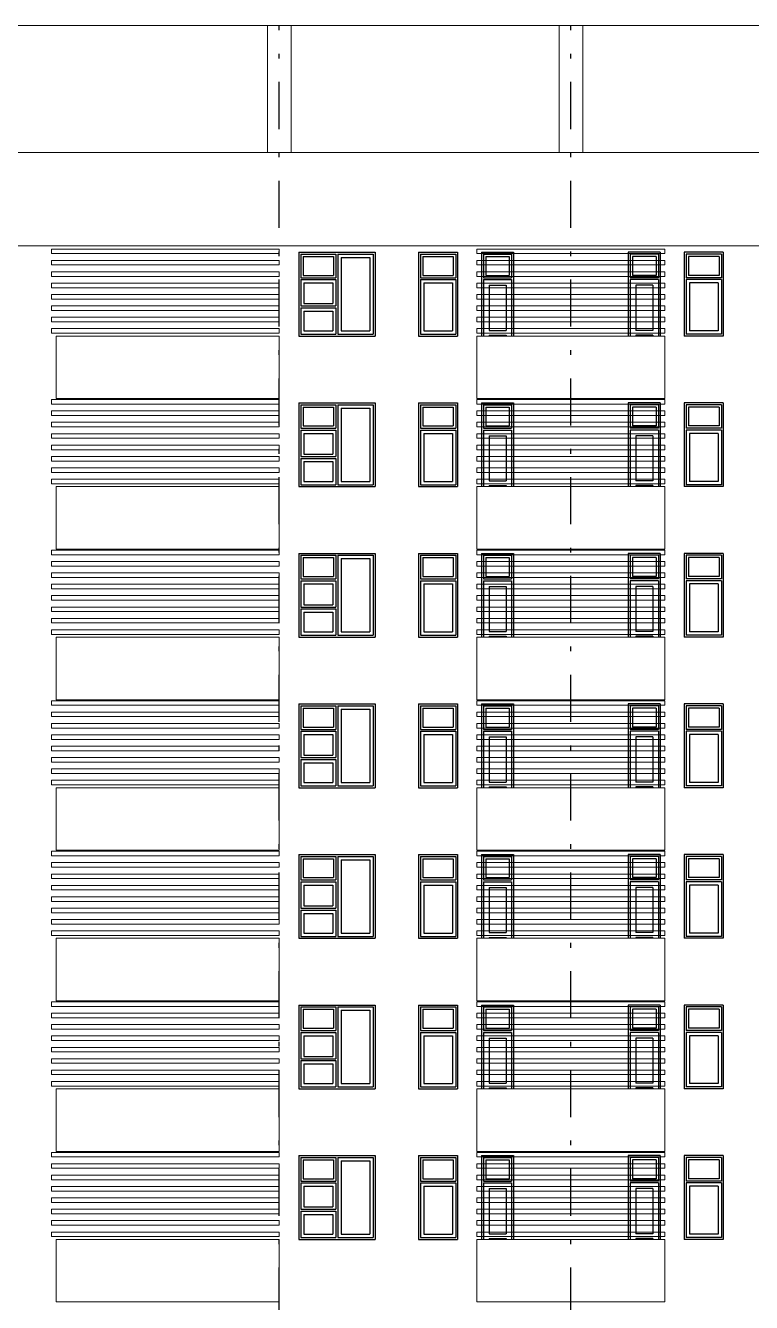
# Model space of a CAD drawing. Header units: millimetres. Extents: x 1676 to 1802, y 1105 to 1194.
# Drawn here: x 1706.24 to 1721.68, y 1149.89 to 1177.03 of the extents above; entities that cross this region are included whole.
import ezdxf

# ---------------------------------------------------------------- set-up
doc = ezdxf.new("R2010")
doc.units = ezdxf.units.MM
doc.linetypes.add('DASHDOT', pattern=[1, 0.5, -0.25, 0, -0.25])
for name, color, linetype, lineweight in [('ars', 11, 'Continuous', 0), ('lan', 7, 'Continuous', 15), ('tem', 5, 'Continuous', 20)]:
    doc.layers.add(name, color=color, linetype=linetype, lineweight=lineweight)
doc.layers.add('as', color=1, linetype='Continuous', plot=False)
doc.layers.add('Kusen', color=30, linetype='Continuous')

msp = doc.modelspace()

# ---------------------------------------------------------------- linework, layer by layer
at = {"layer": 'ars', "linetype": 'ByBlock'}
for points in [[(1711.638, 1172.18), (1706.798, 1172.18), (1706.798, 1172.277), (1711.638, 1172.277)], [(1719.838, 1172.18), (1715.838, 1172.18), (1715.838, 1172.277), (1719.838, 1172.277)], [(1711.638, 1171.938), (1706.798, 1171.938), (1706.798, 1172.035), (1711.638, 1172.035)], [(1719.838, 1171.938), (1715.838, 1171.938), (1715.838, 1172.035), (1719.838, 1172.035)], [(1711.638, 1171.696), (1706.798, 1171.696), (1706.798, 1171.793), (1711.638, 1171.793)], [(1719.838, 1171.696), (1715.838, 1171.696), (1715.838, 1171.793), (1719.838, 1171.793)], [(1711.638, 1171.454), (1706.798, 1171.454), (1706.798, 1171.551), (1711.638, 1171.551)], [(1719.838, 1171.454), (1715.838, 1171.454), (1715.838, 1171.551), (1719.838, 1171.551)], [(1711.638, 1171.212), (1706.798, 1171.212), (1706.798, 1171.309), (1711.638, 1171.309)], [(1719.838, 1171.212), (1715.838, 1171.212), (1715.838, 1171.309), (1719.838, 1171.309)], [(1711.638, 1170.971), (1706.798, 1170.971), (1706.798, 1171.067), (1711.638, 1171.067)], [(1711.638, 1170.729), (1706.798, 1170.729), (1706.798, 1170.826), (1711.638, 1170.826)], [(1719.838, 1170.971), (1715.838, 1170.971), (1715.838, 1171.067), (1719.838, 1171.067)], [(1719.838, 1170.729), (1715.838, 1170.729), (1715.838, 1170.826), (1719.838, 1170.826)], [(1711.638, 1170.487), (1706.798, 1170.487), (1706.798, 1170.584), (1711.638, 1170.584)], [(1719.838, 1170.487), (1715.838, 1170.487), (1715.838, 1170.584), (1719.838, 1170.584)], [(1711.638, 1168.98), (1706.798, 1168.98), (1706.798, 1169.077), (1711.638, 1169.077)], [(1719.838, 1168.98), (1715.838, 1168.98), (1715.838, 1169.077), (1719.838, 1169.077)], [(1711.638, 1168.738), (1706.798, 1168.738), (1706.798, 1168.835), (1711.638, 1168.835)], [(1719.838, 1168.738), (1715.838, 1168.738), (1715.838, 1168.835), (1719.838, 1168.835)], [(1711.638, 1168.496), (1706.798, 1168.496), (1706.798, 1168.593), (1711.638, 1168.593)], [(1719.838, 1168.496), (1715.838, 1168.496), (1715.838, 1168.593), (1719.838, 1168.593)], [(1711.638, 1168.254), (1706.798, 1168.254), (1706.798, 1168.351), (1711.638, 1168.351)], [(1711.638, 1168.012), (1706.798, 1168.012), (1706.798, 1168.109), (1711.638, 1168.109)], [(1719.838, 1168.254), (1715.838, 1168.254), (1715.838, 1168.351), (1719.838, 1168.351)], [(1719.838, 1168.012), (1715.838, 1168.012), (1715.838, 1168.109), (1719.838, 1168.109)], [(1711.638, 1167.771), (1706.798, 1167.771), (1706.798, 1167.867), (1711.638, 1167.867)], [(1719.838, 1167.771), (1715.838, 1167.771), (1715.838, 1167.867), (1719.838, 1167.867)], [(1711.638, 1167.529), (1706.798, 1167.529), (1706.798, 1167.626), (1711.638, 1167.626)], [(1719.838, 1167.529), (1715.838, 1167.529), (1715.838, 1167.626), (1719.838, 1167.626)], [(1711.638, 1167.287), (1706.798, 1167.287), (1706.798, 1167.384), (1711.638, 1167.384)], [(1719.838, 1167.287), (1715.838, 1167.287), (1715.838, 1167.384), (1719.838, 1167.384)], [(1711.638, 1165.78), (1706.798, 1165.78), (1706.798, 1165.877), (1711.638, 1165.877)], [(1719.838, 1165.78), (1715.838, 1165.78), (1715.838, 1165.877), (1719.838, 1165.877)], [(1711.638, 1165.538), (1706.798, 1165.538), (1706.798, 1165.635), (1711.638, 1165.635)], [(1711.638, 1165.296), (1706.798, 1165.296), (1706.798, 1165.393), (1711.638, 1165.393)], [(1719.838, 1165.538), (1715.838, 1165.538), (1715.838, 1165.635), (1719.838, 1165.635)], [(1719.838, 1165.296), (1715.838, 1165.296), (1715.838, 1165.393), (1719.838, 1165.393)], [(1711.638, 1165.054), (1706.798, 1165.054), (1706.798, 1165.151), (1711.638, 1165.151)], [(1719.838, 1165.054), (1715.838, 1165.054), (1715.838, 1165.151), (1719.838, 1165.151)], [(1711.638, 1164.812), (1706.798, 1164.812), (1706.798, 1164.909), (1711.638, 1164.909)], [(1719.838, 1164.812), (1715.838, 1164.812), (1715.838, 1164.909), (1719.838, 1164.909)], [(1711.638, 1164.571), (1706.798, 1164.571), (1706.798, 1164.667), (1711.638, 1164.667)], [(1719.838, 1164.571), (1715.838, 1164.571), (1715.838, 1164.667), (1719.838, 1164.667)], [(1711.638, 1164.329), (1706.798, 1164.329), (1706.798, 1164.426), (1711.638, 1164.426)], [(1719.838, 1164.329), (1715.838, 1164.329), (1715.838, 1164.426), (1719.838, 1164.426)], [(1711.638, 1164.087), (1706.798, 1164.087), (1706.798, 1164.184), (1711.638, 1164.184)], [(1719.838, 1164.087), (1715.838, 1164.087), (1715.838, 1164.184), (1719.838, 1164.184)], [(1711.638, 1162.58), (1706.798, 1162.58), (1706.798, 1162.677), (1711.638, 1162.677)], [(1719.838, 1162.58), (1715.838, 1162.58), (1715.838, 1162.677), (1719.838, 1162.677)], [(1711.638, 1162.338), (1706.798, 1162.338), (1706.798, 1162.435), (1711.638, 1162.435)], [(1719.838, 1162.338), (1715.838, 1162.338), (1715.838, 1162.435), (1719.838, 1162.435)], [(1711.638, 1162.096), (1706.798, 1162.096), (1706.798, 1162.193), (1711.638, 1162.193)], [(1719.838, 1162.096), (1715.838, 1162.096), (1715.838, 1162.193), (1719.838, 1162.193)], [(1711.638, 1161.854), (1706.798, 1161.854), (1706.798, 1161.951), (1711.638, 1161.951)], [(1719.838, 1161.854), (1715.838, 1161.854), (1715.838, 1161.951), (1719.838, 1161.951)], [(1711.638, 1161.612), (1706.798, 1161.612), (1706.798, 1161.709), (1711.638, 1161.709)], [(1719.838, 1161.612), (1715.838, 1161.612), (1715.838, 1161.709), (1719.838, 1161.709)], [(1711.638, 1161.371), (1706.798, 1161.371), (1706.798, 1161.467), (1711.638, 1161.467)], [(1719.838, 1161.371), (1715.838, 1161.371), (1715.838, 1161.467), (1719.838, 1161.467)], [(1711.638, 1161.129), (1706.798, 1161.129), (1706.798, 1161.226), (1711.638, 1161.226)], [(1719.838, 1161.129), (1715.838, 1161.129), (1715.838, 1161.226), (1719.838, 1161.226)], [(1711.638, 1160.887), (1706.798, 1160.887), (1706.798, 1160.984), (1711.638, 1160.984)], [(1719.838, 1160.887), (1715.838, 1160.887), (1715.838, 1160.984), (1719.838, 1160.984)], [(1711.638, 1159.38), (1706.798, 1159.38), (1706.798, 1159.477), (1711.638, 1159.477)], [(1719.838, 1159.38), (1715.838, 1159.38), (1715.838, 1159.477), (1719.838, 1159.477)], [(1711.638, 1159.138), (1706.798, 1159.138), (1706.798, 1159.235), (1711.638, 1159.235)], [(1719.838, 1159.138), (1715.838, 1159.138), (1715.838, 1159.235), (1719.838, 1159.235)], [(1711.638, 1158.896), (1706.798, 1158.896), (1706.798, 1158.993), (1711.638, 1158.993)], [(1719.838, 1158.896), (1715.838, 1158.896), (1715.838, 1158.993), (1719.838, 1158.993)], [(1711.638, 1158.654), (1706.798, 1158.654), (1706.798, 1158.751), (1711.638, 1158.751)], [(1719.838, 1158.654), (1715.838, 1158.654), (1715.838, 1158.751), (1719.838, 1158.751)], [(1711.638, 1158.412), (1706.798, 1158.412), (1706.798, 1158.509), (1711.638, 1158.509)], [(1719.838, 1158.412), (1715.838, 1158.412), (1715.838, 1158.509), (1719.838, 1158.509)], [(1711.638, 1158.171), (1706.798, 1158.171), (1706.798, 1158.267), (1711.638, 1158.267)], [(1719.838, 1158.171), (1715.838, 1158.171), (1715.838, 1158.267), (1719.838, 1158.267)], [(1711.638, 1157.929), (1706.798, 1157.929), (1706.798, 1158.026), (1711.638, 1158.026)], [(1719.838, 1157.929), (1715.838, 1157.929), (1715.838, 1158.026), (1719.838, 1158.026)], [(1711.638, 1157.687), (1706.798, 1157.687), (1706.798, 1157.784), (1711.638, 1157.784)], [(1719.838, 1157.687), (1715.838, 1157.687), (1715.838, 1157.784), (1719.838, 1157.784)], [(1711.638, 1156.18), (1706.798, 1156.18), (1706.798, 1156.277), (1711.638, 1156.277)], [(1719.838, 1156.18), (1715.838, 1156.18), (1715.838, 1156.277), (1719.838, 1156.277)], [(1711.638, 1155.938), (1706.798, 1155.938), (1706.798, 1156.035), (1711.638, 1156.035)], [(1719.838, 1155.938), (1715.838, 1155.938), (1715.838, 1156.035), (1719.838, 1156.035)], [(1711.638, 1155.696), (1706.798, 1155.696), (1706.798, 1155.793), (1711.638, 1155.793)], [(1719.838, 1155.696), (1715.838, 1155.696), (1715.838, 1155.793), (1719.838, 1155.793)], [(1711.638, 1155.454), (1706.798, 1155.454), (1706.798, 1155.551), (1711.638, 1155.551)], [(1719.838, 1155.454), (1715.838, 1155.454), (1715.838, 1155.551), (1719.838, 1155.551)], [(1711.638, 1155.212), (1706.798, 1155.212), (1706.798, 1155.309), (1711.638, 1155.309)], [(1719.838, 1155.212), (1715.838, 1155.212), (1715.838, 1155.309), (1719.838, 1155.309)], [(1711.638, 1154.971), (1706.798, 1154.971), (1706.798, 1155.067), (1711.638, 1155.067)], [(1711.638, 1154.729), (1706.798, 1154.729), (1706.798, 1154.826), (1711.638, 1154.826)], [(1719.838, 1154.971), (1715.838, 1154.971), (1715.838, 1155.067), (1719.838, 1155.067)], [(1719.838, 1154.729), (1715.838, 1154.729), (1715.838, 1154.826), (1719.838, 1154.826)], [(1711.638, 1154.487), (1706.798, 1154.487), (1706.798, 1154.584), (1711.638, 1154.584)], [(1719.838, 1154.487), (1715.838, 1154.487), (1715.838, 1154.584), (1719.838, 1154.584)], [(1711.638, 1152.98), (1706.798, 1152.98), (1706.798, 1153.077), (1711.638, 1153.077)], [(1719.838, 1152.98), (1715.838, 1152.98), (1715.838, 1153.077), (1719.838, 1153.077)], [(1711.638, 1152.738), (1706.798, 1152.738), (1706.798, 1152.835), (1711.638, 1152.835)], [(1719.838, 1152.738), (1715.838, 1152.738), (1715.838, 1152.835), (1719.838, 1152.835)], [(1711.638, 1152.496), (1706.798, 1152.496), (1706.798, 1152.593), (1711.638, 1152.593)], [(1719.838, 1152.496), (1715.838, 1152.496), (1715.838, 1152.593), (1719.838, 1152.593)], [(1711.638, 1152.254), (1706.798, 1152.254), (1706.798, 1152.351), (1711.638, 1152.351)], [(1711.638, 1152.012), (1706.798, 1152.012), (1706.798, 1152.109), (1711.638, 1152.109)], [(1719.838, 1152.254), (1715.838, 1152.254), (1715.838, 1152.351), (1719.838, 1152.351)], [(1719.838, 1152.012), (1715.838, 1152.012), (1715.838, 1152.109), (1719.838, 1152.109)], [(1711.638, 1151.771), (1706.798, 1151.771), (1706.798, 1151.867), (1711.638, 1151.867)], [(1719.838, 1151.771), (1715.838, 1151.771), (1715.838, 1151.867), (1719.838, 1151.867)], [(1711.638, 1151.529), (1706.798, 1151.529), (1706.798, 1151.626), (1711.638, 1151.626)], [(1719.838, 1151.529), (1715.838, 1151.529), (1715.838, 1151.626), (1719.838, 1151.626)], [(1711.638, 1151.287), (1706.798, 1151.287), (1706.798, 1151.384), (1711.638, 1151.384)], [(1719.838, 1151.287), (1715.838, 1151.287), (1715.838, 1151.384), (1719.838, 1151.384)]]:
    msp.add_lwpolyline(points, close=True, dxfattribs=at)
at = {"layer": 'as', "linetype": 'DASHDOT', "ltscale": 2}
for p, q in [((1711.638, 1120.227), (1711.638, 1177.027)), ((1717.838, 1120.227), (1717.838, 1177.027))]:
    msp.add_line(p, q, dxfattribs=at)
at = {"layer": 'Kusen', "linetype": 'ByBlock'}
for p, q in [((1712.053, 1172.207), (1712.053, 1170.427)), ((1712.053, 1172.207), (1713.673, 1172.207)), ((1713.673, 1172.207), (1713.673, 1170.427)), ((1714.598, 1172.207), (1714.598, 1170.427)), ((1714.598, 1172.207), (1715.428, 1172.207)), ((1715.428, 1172.207), (1715.428, 1170.427)), ((1715.938, 1172.207), (1715.938, 1170.427)), ((1715.938, 1172.207), (1716.618, 1172.207)), ((1716.618, 1172.207), (1716.618, 1170.427)), ((1719.058, 1172.207), (1719.058, 1170.427)), ((1719.738, 1172.207), (1719.058, 1172.207)), ((1719.738, 1172.207), (1719.738, 1170.427)), ((1720.248, 1172.207), (1720.248, 1170.427)), ((1721.078, 1172.207), (1720.248, 1172.207)), ((1721.078, 1172.207), (1721.078, 1170.427)), ((1712.093, 1172.167), (1712.093, 1171.667)), ((1712.093, 1172.167), (1712.843, 1172.167)), ((1712.143, 1172.117), (1712.143, 1171.717)), ((1712.143, 1172.117), (1712.793, 1172.117)), ((1712.793, 1172.117), (1712.793, 1171.717)), ((1712.843, 1172.167), (1712.843, 1171.667)), ((1712.883, 1172.167), (1712.883, 1170.467)), ((1712.883, 1172.167), (1713.633, 1172.167)), ((1712.953, 1172.097), (1713.563, 1172.097)), ((1712.953, 1172.097), (1712.953, 1170.537)), ((1713.563, 1172.097), (1713.563, 1170.537)), ((1713.633, 1172.167), (1713.633, 1170.467)), ((1714.638, 1172.167), (1714.638, 1171.667)), ((1714.638, 1172.167), (1715.388, 1172.167)), ((1714.688, 1172.117), (1714.688, 1171.717)), ((1714.688, 1172.117), (1715.338, 1172.117)), ((1715.338, 1172.117), (1715.338, 1171.717)), ((1715.388, 1172.167), (1715.388, 1171.667)), ((1715.978, 1172.167), (1715.978, 1171.667)), ((1715.978, 1172.167), (1716.578, 1172.167)), ((1716.028, 1172.117), (1716.028, 1171.717)), ((1716.028, 1172.117), (1716.528, 1172.117)), ((1716.528, 1172.117), (1716.528, 1171.717)), ((1716.578, 1172.167), (1716.578, 1171.667)), ((1719.098, 1172.167), (1719.098, 1171.667)), ((1719.698, 1172.167), (1719.098, 1172.167)), ((1719.148, 1172.117), (1719.148, 1171.717)), ((1719.648, 1172.117), (1719.148, 1172.117)), ((1719.648, 1172.117), (1719.648, 1171.717)), ((1719.698, 1172.167), (1719.698, 1171.667)), ((1720.288, 1172.167), (1720.288, 1171.667)), ((1721.038, 1172.167), (1720.288, 1172.167)), ((1720.338, 1172.117), (1720.338, 1171.717)), ((1720.988, 1172.117), (1720.338, 1172.117)), ((1720.988, 1172.117), (1720.988, 1171.717)), ((1721.038, 1172.167), (1721.038, 1171.667)), ((1712.093, 1171.667), (1712.843, 1171.667)), ((1712.143, 1171.717), (1712.793, 1171.717)), ((1713.633, 1171.667), (1713.633, 1171.627)), ((1714.638, 1171.667), (1715.388, 1171.667)), ((1714.688, 1171.717), (1715.338, 1171.717)), ((1715.978, 1171.667), (1716.578, 1171.667)), ((1716.028, 1171.717), (1716.528, 1171.717)), ((1719.698, 1171.667), (1719.098, 1171.667)), ((1719.648, 1171.717), (1719.148, 1171.717)), ((1721.038, 1171.667), (1720.288, 1171.667)), ((1720.988, 1171.717), (1720.338, 1171.717)), ((1712.093, 1171.627), (1712.093, 1171.067)), ((1712.093, 1171.627), (1712.843, 1171.627)), ((1712.163, 1171.557), (1712.163, 1171.117)), ((1712.163, 1171.557), (1712.773, 1171.557)), ((1712.773, 1171.557), (1712.773, 1171.117)), ((1712.843, 1171.627), (1712.843, 1171.067)), ((1714.638, 1171.627), (1714.638, 1170.467)), ((1714.638, 1171.627), (1715.388, 1171.627)), ((1714.708, 1171.557), (1714.708, 1170.537)), ((1714.708, 1171.557), (1715.318, 1171.557)), ((1715.318, 1171.557), (1715.318, 1170.537)), ((1715.388, 1171.627), (1715.388, 1170.467)), ((1715.978, 1171.627), (1715.978, 1170.427)), ((1715.978, 1171.627), (1716.578, 1171.627)), ((1716.098, 1171.507), (1716.098, 1170.547)), ((1716.098, 1171.507), (1716.458, 1171.507)), ((1716.458, 1171.507), (1716.458, 1170.547)), ((1716.578, 1171.627), (1716.578, 1170.427)), ((1719.098, 1171.627), (1719.098, 1170.427)), ((1719.698, 1171.627), (1719.098, 1171.627)), ((1719.218, 1171.507), (1719.218, 1170.547)), ((1719.578, 1171.507), (1719.218, 1171.507)), ((1719.578, 1171.507), (1719.578, 1170.547)), ((1719.698, 1171.627), (1719.698, 1170.427)), ((1720.288, 1171.627), (1720.288, 1170.467)), ((1721.038, 1171.627), (1720.288, 1171.627)), ((1720.358, 1171.557), (1720.358, 1170.537)), ((1720.968, 1171.557), (1720.358, 1171.557)), ((1720.968, 1171.557), (1720.968, 1170.537)), ((1721.038, 1171.627), (1721.038, 1170.467)), ((1712.163, 1171.117), (1712.773, 1171.117)), ((1712.093, 1171.067), (1712.843, 1171.067)), ((1712.093, 1171.027), (1712.093, 1170.467)), ((1712.093, 1171.027), (1712.843, 1171.027)), ((1712.163, 1170.957), (1712.163, 1170.537)), ((1712.163, 1170.957), (1712.773, 1170.957)), ((1712.773, 1170.957), (1712.773, 1170.537)), ((1712.843, 1171.027), (1712.843, 1170.467)), ((1716.098, 1170.547), (1716.458, 1170.547)), ((1719.578, 1170.547), (1719.218, 1170.547)), ((1712.053, 1170.427), (1713.673, 1170.427)), ((1712.093, 1170.467), (1712.843, 1170.467)), ((1712.163, 1170.537), (1712.773, 1170.537)), ((1712.883, 1170.467), (1713.633, 1170.467)), ((1712.953, 1170.537), (1713.563, 1170.537)), ((1714.598, 1170.427), (1715.428, 1170.427)), ((1714.638, 1170.467), (1715.388, 1170.467)), ((1714.708, 1170.537), (1715.318, 1170.537)), ((1716.098, 1170.447), (1716.098, 1170.427)), ((1716.098, 1170.447), (1716.458, 1170.447)), ((1716.458, 1170.447), (1716.458, 1170.427)), ((1719.218, 1170.447), (1719.218, 1170.427)), ((1719.578, 1170.447), (1719.218, 1170.447)), ((1719.578, 1170.447), (1719.578, 1170.427)), ((1721.078, 1170.427), (1720.248, 1170.427)), ((1721.038, 1170.467), (1720.288, 1170.467)), ((1720.968, 1170.537), (1720.358, 1170.537)), ((1712.053, 1169.007), (1712.053, 1167.227)), ((1712.053, 1169.007), (1713.673, 1169.007)), ((1712.093, 1168.967), (1712.093, 1168.467)), ((1712.093, 1168.967), (1712.843, 1168.967)), ((1712.843, 1168.967), (1712.843, 1168.467)), ((1712.883, 1168.967), (1712.883, 1167.267)), ((1712.883, 1168.967), (1713.633, 1168.967)), ((1713.633, 1168.967), (1713.633, 1167.267)), ((1713.673, 1169.007), (1713.673, 1167.227)), ((1714.598, 1169.007), (1714.598, 1167.227)), ((1714.598, 1169.007), (1715.428, 1169.007)), ((1714.638, 1168.967), (1714.638, 1168.467)), ((1714.638, 1168.967), (1715.388, 1168.967)), ((1715.388, 1168.967), (1715.388, 1168.467)), ((1715.428, 1169.007), (1715.428, 1167.227)), ((1715.938, 1169.007), (1715.938, 1167.227)), ((1715.938, 1169.007), (1716.618, 1169.007)), ((1715.978, 1168.967), (1715.978, 1168.467)), ((1715.978, 1168.967), (1716.578, 1168.967)), ((1716.578, 1168.967), (1716.578, 1168.467)), ((1716.618, 1169.007), (1716.618, 1167.227)), ((1719.058, 1169.007), (1719.058, 1167.227)), ((1719.738, 1169.007), (1719.058, 1169.007)), ((1719.098, 1168.967), (1719.098, 1168.467)), ((1719.698, 1168.967), (1719.098, 1168.967)), ((1719.698, 1168.967), (1719.698, 1168.467)), ((1719.738, 1169.007), (1719.738, 1167.227)), ((1720.248, 1169.007), (1720.248, 1167.227)), ((1721.078, 1169.007), (1720.248, 1169.007)), ((1720.288, 1168.967), (1720.288, 1168.467)), ((1721.038, 1168.967), (1720.288, 1168.967)), ((1721.038, 1168.967), (1721.038, 1168.467)), ((1721.078, 1169.007), (1721.078, 1167.227)), ((1712.143, 1168.917), (1712.143, 1168.517)), ((1712.143, 1168.917), (1712.793, 1168.917)), ((1712.793, 1168.917), (1712.793, 1168.517)), ((1712.953, 1168.897), (1713.563, 1168.897)), ((1712.953, 1168.897), (1712.953, 1167.337)), ((1713.563, 1168.897), (1713.563, 1167.337)), ((1714.688, 1168.917), (1714.688, 1168.517)), ((1714.688, 1168.917), (1715.338, 1168.917)), ((1715.338, 1168.917), (1715.338, 1168.517)), ((1716.028, 1168.917), (1716.028, 1168.517)), ((1716.028, 1168.917), (1716.528, 1168.917)), ((1716.528, 1168.917), (1716.528, 1168.517)), ((1719.148, 1168.917), (1719.148, 1168.517)), ((1719.648, 1168.917), (1719.148, 1168.917)), ((1719.648, 1168.917), (1719.648, 1168.517)), ((1720.338, 1168.917), (1720.338, 1168.517)), ((1720.988, 1168.917), (1720.338, 1168.917)), ((1720.988, 1168.917), (1720.988, 1168.517)), ((1712.093, 1168.467), (1712.843, 1168.467)), ((1712.093, 1168.427), (1712.093, 1167.867)), ((1712.093, 1168.427), (1712.843, 1168.427)), ((1712.143, 1168.517), (1712.793, 1168.517)), ((1712.843, 1168.427), (1712.843, 1167.867)), ((1713.633, 1168.467), (1713.633, 1168.427)), ((1714.638, 1168.467), (1715.388, 1168.467)), ((1714.638, 1168.427), (1714.638, 1167.267)), ((1714.638, 1168.427), (1715.388, 1168.427)), ((1714.688, 1168.517), (1715.338, 1168.517)), ((1715.388, 1168.427), (1715.388, 1167.267)), ((1715.978, 1168.467), (1716.578, 1168.467)), ((1715.978, 1168.427), (1715.978, 1167.227)), ((1715.978, 1168.427), (1716.578, 1168.427)), ((1716.028, 1168.517), (1716.528, 1168.517)), ((1716.578, 1168.427), (1716.578, 1167.227)), ((1719.698, 1168.467), (1719.098, 1168.467)), ((1719.098, 1168.427), (1719.098, 1167.227)), ((1719.698, 1168.427), (1719.098, 1168.427)), ((1719.648, 1168.517), (1719.148, 1168.517)), ((1719.698, 1168.427), (1719.698, 1167.227)), ((1721.038, 1168.467), (1720.288, 1168.467)), ((1720.288, 1168.427), (1720.288, 1167.267)), ((1721.038, 1168.427), (1720.288, 1168.427)), ((1720.988, 1168.517), (1720.338, 1168.517)), ((1721.038, 1168.427), (1721.038, 1167.267)), ((1712.163, 1168.357), (1712.163, 1167.917)), ((1712.163, 1168.357), (1712.773, 1168.357)), ((1712.773, 1168.357), (1712.773, 1167.917)), ((1714.708, 1168.357), (1714.708, 1167.337)), ((1714.708, 1168.357), (1715.318, 1168.357)), ((1715.318, 1168.357), (1715.318, 1167.337)), ((1716.098, 1168.307), (1716.098, 1167.347)), ((1716.098, 1168.307), (1716.458, 1168.307)), ((1716.458, 1168.307), (1716.458, 1167.347)), ((1719.218, 1168.307), (1719.218, 1167.347)), ((1719.578, 1168.307), (1719.218, 1168.307)), ((1719.578, 1168.307), (1719.578, 1167.347)), ((1720.358, 1168.357), (1720.358, 1167.337)), ((1720.968, 1168.357), (1720.358, 1168.357)), ((1720.968, 1168.357), (1720.968, 1167.337)), ((1712.093, 1167.867), (1712.843, 1167.867)), ((1712.163, 1167.917), (1712.773, 1167.917)), ((1712.093, 1167.827), (1712.093, 1167.267)), ((1712.093, 1167.827), (1712.843, 1167.827)), ((1712.163, 1167.757), (1712.163, 1167.337)), ((1712.163, 1167.757), (1712.773, 1167.757)), ((1712.773, 1167.757), (1712.773, 1167.337)), ((1712.843, 1167.827), (1712.843, 1167.267)), ((1712.163, 1167.337), (1712.773, 1167.337)), ((1712.953, 1167.337), (1713.563, 1167.337)), ((1714.708, 1167.337), (1715.318, 1167.337)), ((1716.098, 1167.347), (1716.458, 1167.347)), ((1719.578, 1167.347), (1719.218, 1167.347)), ((1720.968, 1167.337), (1720.358, 1167.337)), ((1712.053, 1167.227), (1713.673, 1167.227)), ((1712.093, 1167.267), (1712.843, 1167.267)), ((1712.883, 1167.267), (1713.633, 1167.267)), ((1714.598, 1167.227), (1715.428, 1167.227)), ((1714.638, 1167.267), (1715.388, 1167.267)), ((1716.098, 1167.247), (1716.098, 1167.227)), ((1716.098, 1167.247), (1716.458, 1167.247)), ((1716.458, 1167.247), (1716.458, 1167.227)), ((1719.218, 1167.247), (1719.218, 1167.227)), ((1719.578, 1167.247), (1719.218, 1167.247)), ((1719.578, 1167.247), (1719.578, 1167.227)), ((1721.078, 1167.227), (1720.248, 1167.227)), ((1721.038, 1167.267), (1720.288, 1167.267)), ((1712.053, 1165.807), (1712.053, 1164.027)), ((1712.053, 1165.807), (1713.673, 1165.807)), ((1712.053, 1165.807), (1713.673, 1165.807)), ((1712.093, 1165.767), (1712.093, 1165.267)), ((1712.093, 1165.767), (1712.843, 1165.767)), ((1712.143, 1165.717), (1712.143, 1165.317)), ((1712.143, 1165.717), (1712.793, 1165.717)), ((1712.793, 1165.717), (1712.793, 1165.317)), ((1712.843, 1165.767), (1712.843, 1165.267)), ((1712.883, 1165.767), (1712.883, 1164.067)), ((1712.883, 1165.767), (1713.633, 1165.767)), ((1712.953, 1165.697), (1713.563, 1165.697)), ((1712.953, 1165.697), (1712.953, 1164.137)), ((1713.563, 1165.697), (1713.563, 1164.137)), ((1713.633, 1165.767), (1713.633, 1164.067)), ((1713.673, 1165.807), (1713.673, 1164.027)), ((1714.598, 1165.807), (1714.598, 1164.027)), ((1714.598, 1165.807), (1715.428, 1165.807)), ((1714.598, 1165.807), (1715.428, 1165.807)), ((1714.638, 1165.767), (1714.638, 1165.267)), ((1714.638, 1165.767), (1715.388, 1165.767)), ((1714.688, 1165.717), (1714.688, 1165.317)), ((1714.688, 1165.717), (1715.338, 1165.717)), ((1715.338, 1165.717), (1715.338, 1165.317)), ((1715.388, 1165.767), (1715.388, 1165.267)), ((1715.428, 1165.807), (1715.428, 1164.027)), ((1715.938, 1165.807), (1715.938, 1164.027)), ((1715.938, 1165.807), (1716.618, 1165.807)), ((1715.938, 1165.807), (1716.618, 1165.807)), ((1715.978, 1165.767), (1715.978, 1165.267)), ((1715.978, 1165.767), (1716.578, 1165.767)), ((1716.028, 1165.717), (1716.028, 1165.317)), ((1716.028, 1165.717), (1716.528, 1165.717)), ((1716.528, 1165.717), (1716.528, 1165.317)), ((1716.578, 1165.767), (1716.578, 1165.267)), ((1716.618, 1165.807), (1716.618, 1164.027)), ((1719.058, 1165.807), (1719.058, 1164.027)), ((1719.738, 1165.807), (1719.058, 1165.807)), ((1719.098, 1165.767), (1719.098, 1165.267)), ((1719.698, 1165.767), (1719.098, 1165.767)), ((1719.148, 1165.717), (1719.148, 1165.317)), ((1719.648, 1165.717), (1719.148, 1165.717)), ((1719.648, 1165.717), (1719.648, 1165.317)), ((1719.698, 1165.767), (1719.698, 1165.267)), ((1719.738, 1165.807), (1719.738, 1164.027)), ((1720.248, 1165.807), (1720.248, 1164.027)), ((1721.078, 1165.807), (1720.248, 1165.807)), ((1720.288, 1165.767), (1720.288, 1165.267)), ((1721.038, 1165.767), (1720.288, 1165.767)), ((1720.338, 1165.717), (1720.338, 1165.317)), ((1720.988, 1165.717), (1720.338, 1165.717)), ((1720.988, 1165.717), (1720.988, 1165.317)), ((1721.038, 1165.767), (1721.038, 1165.267)), ((1721.078, 1165.807), (1721.078, 1164.027)), ((1712.093, 1165.267), (1712.843, 1165.267)), ((1712.093, 1165.227), (1712.093, 1164.667)), ((1712.093, 1165.227), (1712.843, 1165.227)), ((1712.143, 1165.317), (1712.793, 1165.317)), ((1712.163, 1165.157), (1712.163, 1164.717)), ((1712.163, 1165.157), (1712.773, 1165.157)), ((1712.773, 1165.157), (1712.773, 1164.717)), ((1712.843, 1165.227), (1712.843, 1164.667)), ((1713.633, 1165.267), (1713.633, 1165.227)), ((1714.638, 1165.267), (1715.388, 1165.267)), ((1714.638, 1165.227), (1714.638, 1164.067)), ((1714.638, 1165.227), (1715.388, 1165.227)), ((1714.688, 1165.317), (1715.338, 1165.317)), ((1714.708, 1165.157), (1714.708, 1164.137)), ((1714.708, 1165.157), (1715.318, 1165.157)), ((1715.318, 1165.157), (1715.318, 1164.137)), ((1715.388, 1165.227), (1715.388, 1164.067)), ((1715.978, 1165.267), (1716.578, 1165.267)), ((1715.978, 1165.227), (1715.978, 1164.027)), ((1715.978, 1165.227), (1716.578, 1165.227)), ((1716.028, 1165.317), (1716.528, 1165.317)), ((1716.578, 1165.227), (1716.578, 1164.027)), ((1719.698, 1165.267), (1719.098, 1165.267)), ((1719.098, 1165.227), (1719.098, 1164.027)), ((1719.698, 1165.227), (1719.098, 1165.227)), ((1719.648, 1165.317), (1719.148, 1165.317)), ((1719.698, 1165.227), (1719.698, 1164.027)), ((1721.038, 1165.267), (1720.288, 1165.267)), ((1720.288, 1165.227), (1720.288, 1164.067)), ((1721.038, 1165.227), (1720.288, 1165.227)), ((1720.988, 1165.317), (1720.338, 1165.317)), ((1720.358, 1165.157), (1720.358, 1164.137)), ((1720.968, 1165.157), (1720.358, 1165.157)), ((1720.968, 1165.157), (1720.968, 1164.137)), ((1721.038, 1165.227), (1721.038, 1164.067)), ((1716.098, 1165.107), (1716.098, 1164.147)), ((1716.098, 1165.107), (1716.458, 1165.107)), ((1716.458, 1165.107), (1716.458, 1164.147)), ((1719.218, 1165.107), (1719.218, 1164.147)), ((1719.578, 1165.107), (1719.218, 1165.107)), ((1719.578, 1165.107), (1719.578, 1164.147)), ((1712.093, 1164.667), (1712.843, 1164.667)), ((1712.093, 1164.627), (1712.093, 1164.067)), ((1712.093, 1164.627), (1712.843, 1164.627)), ((1712.163, 1164.717), (1712.773, 1164.717)), ((1712.843, 1164.627), (1712.843, 1164.067)), ((1712.163, 1164.557), (1712.163, 1164.137)), ((1712.163, 1164.557), (1712.773, 1164.557)), ((1712.773, 1164.557), (1712.773, 1164.137)), ((1712.093, 1164.067), (1712.843, 1164.067)), ((1712.163, 1164.137), (1712.773, 1164.137)), ((1712.883, 1164.067), (1713.633, 1164.067)), ((1712.953, 1164.137), (1713.563, 1164.137)), ((1714.638, 1164.067), (1715.388, 1164.067)), ((1714.708, 1164.137), (1715.318, 1164.137)), ((1716.098, 1164.147), (1716.458, 1164.147)), ((1716.098, 1164.047), (1716.098, 1164.027)), ((1716.098, 1164.047), (1716.458, 1164.047)), ((1716.458, 1164.047), (1716.458, 1164.027)), ((1719.578, 1164.147), (1719.218, 1164.147)), ((1719.218, 1164.047), (1719.218, 1164.027)), ((1719.578, 1164.047), (1719.218, 1164.047)), ((1719.578, 1164.047), (1719.578, 1164.027)), ((1721.038, 1164.067), (1720.288, 1164.067)), ((1720.968, 1164.137), (1720.358, 1164.137)), ((1712.053, 1164.027), (1713.673, 1164.027)), ((1714.598, 1164.027), (1715.428, 1164.027)), ((1721.078, 1164.027), (1720.248, 1164.027)), ((1712.053, 1162.607), (1712.053, 1160.827)), ((1712.053, 1162.607), (1713.673, 1162.607)), ((1712.053, 1162.607), (1713.673, 1162.607)), ((1712.093, 1162.567), (1712.093, 1162.067)), ((1712.093, 1162.567), (1712.843, 1162.567)), ((1712.143, 1162.517), (1712.143, 1162.117)), ((1712.143, 1162.517), (1712.793, 1162.517)), ((1712.793, 1162.517), (1712.793, 1162.117)), ((1712.843, 1162.567), (1712.843, 1162.067)), ((1712.883, 1162.567), (1712.883, 1160.867)), ((1712.883, 1162.567), (1713.633, 1162.567)), ((1712.953, 1162.497), (1713.563, 1162.497)), ((1712.953, 1162.497), (1712.953, 1160.937)), ((1713.563, 1162.497), (1713.563, 1160.937)), ((1713.633, 1162.567), (1713.633, 1160.867)), ((1713.673, 1162.607), (1713.673, 1160.827)), ((1714.598, 1162.607), (1714.598, 1160.827)), ((1714.598, 1162.607), (1715.428, 1162.607)), ((1714.598, 1162.607), (1715.428, 1162.607)), ((1714.638, 1162.567), (1714.638, 1162.067)), ((1714.638, 1162.567), (1715.388, 1162.567)), ((1714.688, 1162.517), (1714.688, 1162.117)), ((1714.688, 1162.517), (1715.338, 1162.517)), ((1715.338, 1162.517), (1715.338, 1162.117)), ((1715.388, 1162.567), (1715.388, 1162.067)), ((1715.428, 1162.607), (1715.428, 1160.827)), ((1715.938, 1162.607), (1715.938, 1160.827)), ((1715.938, 1162.607), (1716.618, 1162.607)), ((1715.938, 1162.607), (1716.618, 1162.607)), ((1715.978, 1162.567), (1715.978, 1162.067)), ((1715.978, 1162.567), (1716.578, 1162.567)), ((1716.028, 1162.517), (1716.028, 1162.117)), ((1716.028, 1162.517), (1716.528, 1162.517)), ((1716.528, 1162.517), (1716.528, 1162.117)), ((1716.578, 1162.567), (1716.578, 1162.067)), ((1716.618, 1162.607), (1716.618, 1160.827)), ((1719.058, 1162.607), (1719.058, 1160.827)), ((1719.738, 1162.607), (1719.058, 1162.607)), ((1719.098, 1162.567), (1719.098, 1162.067)), ((1719.698, 1162.567), (1719.098, 1162.567)), ((1719.148, 1162.517), (1719.148, 1162.117)), ((1719.648, 1162.517), (1719.148, 1162.517)), ((1719.648, 1162.517), (1719.648, 1162.117)), ((1719.698, 1162.567), (1719.698, 1162.067)), ((1719.738, 1162.607), (1719.738, 1160.827)), ((1720.248, 1162.607), (1720.248, 1160.827)), ((1721.078, 1162.607), (1720.248, 1162.607)), ((1720.288, 1162.567), (1720.288, 1162.067)), ((1721.038, 1162.567), (1720.288, 1162.567)), ((1720.338, 1162.517), (1720.338, 1162.117)), ((1720.988, 1162.517), (1720.338, 1162.517)), ((1720.988, 1162.517), (1720.988, 1162.117)), ((1721.038, 1162.567), (1721.038, 1162.067)), ((1721.078, 1162.607), (1721.078, 1160.827)), ((1712.093, 1162.067), (1712.843, 1162.067)), ((1712.093, 1162.027), (1712.093, 1161.467)), ((1712.093, 1162.027), (1712.843, 1162.027)), ((1712.143, 1162.117), (1712.793, 1162.117)), ((1712.163, 1161.957), (1712.163, 1161.517)), ((1712.163, 1161.957), (1712.773, 1161.957)), ((1712.773, 1161.957), (1712.773, 1161.517)), ((1712.843, 1162.027), (1712.843, 1161.467)), ((1713.633, 1162.067), (1713.633, 1162.027)), ((1714.638, 1162.067), (1715.388, 1162.067)), ((1714.638, 1162.027), (1714.638, 1160.867)), ((1714.638, 1162.027), (1715.388, 1162.027)), ((1714.688, 1162.117), (1715.338, 1162.117)), ((1714.708, 1161.957), (1714.708, 1160.937)), ((1714.708, 1161.957), (1715.318, 1161.957)), ((1715.318, 1161.957), (1715.318, 1160.937)), ((1715.388, 1162.027), (1715.388, 1160.867)), ((1715.978, 1162.067), (1716.578, 1162.067)), ((1715.978, 1162.027), (1715.978, 1160.827)), ((1715.978, 1162.027), (1716.578, 1162.027)), ((1716.028, 1162.117), (1716.528, 1162.117)), ((1716.098, 1161.907), (1716.098, 1160.947)), ((1716.098, 1161.907), (1716.458, 1161.907)), ((1716.458, 1161.907), (1716.458, 1160.947)), ((1716.578, 1162.027), (1716.578, 1160.827)), ((1719.698, 1162.067), (1719.098, 1162.067)), ((1719.098, 1162.027), (1719.098, 1160.827)), ((1719.698, 1162.027), (1719.098, 1162.027)), ((1719.648, 1162.117), (1719.148, 1162.117)), ((1719.218, 1161.907), (1719.218, 1160.947)), ((1719.578, 1161.907), (1719.218, 1161.907)), ((1719.578, 1161.907), (1719.578, 1160.947)), ((1719.698, 1162.027), (1719.698, 1160.827)), ((1721.038, 1162.067), (1720.288, 1162.067)), ((1720.288, 1162.027), (1720.288, 1160.867)), ((1721.038, 1162.027), (1720.288, 1162.027)), ((1720.988, 1162.117), (1720.338, 1162.117)), ((1720.358, 1161.957), (1720.358, 1160.937)), ((1720.968, 1161.957), (1720.358, 1161.957)), ((1720.968, 1161.957), (1720.968, 1160.937)), ((1721.038, 1162.027), (1721.038, 1160.867)), ((1712.093, 1161.467), (1712.843, 1161.467)), ((1712.093, 1161.427), (1712.093, 1160.867)), ((1712.093, 1161.427), (1712.843, 1161.427)), ((1712.163, 1161.517), (1712.773, 1161.517)), ((1712.163, 1161.357), (1712.163, 1160.937)), ((1712.163, 1161.357), (1712.773, 1161.357)), ((1712.773, 1161.357), (1712.773, 1160.937)), ((1712.843, 1161.427), (1712.843, 1160.867)), ((1712.053, 1160.827), (1713.673, 1160.827)), ((1712.093, 1160.867), (1712.843, 1160.867)), ((1712.163, 1160.937), (1712.773, 1160.937)), ((1712.883, 1160.867), (1713.633, 1160.867)), ((1712.953, 1160.937), (1713.563, 1160.937)), ((1714.598, 1160.827), (1715.428, 1160.827)), ((1714.638, 1160.867), (1715.388, 1160.867)), ((1714.708, 1160.937), (1715.318, 1160.937)), ((1716.098, 1160.947), (1716.458, 1160.947)), ((1716.098, 1160.847), (1716.098, 1160.827)), ((1716.098, 1160.847), (1716.458, 1160.847)), ((1716.458, 1160.847), (1716.458, 1160.827)), ((1719.578, 1160.947), (1719.218, 1160.947)), ((1719.218, 1160.847), (1719.218, 1160.827)), ((1719.578, 1160.847), (1719.218, 1160.847)), ((1719.578, 1160.847), (1719.578, 1160.827)), ((1721.078, 1160.827), (1720.248, 1160.827)), ((1721.038, 1160.867), (1720.288, 1160.867)), ((1720.968, 1160.937), (1720.358, 1160.937)), ((1712.053, 1159.407), (1712.053, 1157.627)), ((1712.053, 1159.407), (1713.673, 1159.407)), ((1712.053, 1159.407), (1713.673, 1159.407)), ((1712.093, 1159.367), (1712.093, 1158.867)), ((1712.093, 1159.367), (1712.843, 1159.367)), ((1712.143, 1159.317), (1712.143, 1158.917)), ((1712.143, 1159.317), (1712.793, 1159.317)), ((1712.793, 1159.317), (1712.793, 1158.917)), ((1712.843, 1159.367), (1712.843, 1158.867)), ((1712.883, 1159.367), (1712.883, 1157.667)), ((1712.883, 1159.367), (1713.633, 1159.367)), ((1712.953, 1159.297), (1713.563, 1159.297)), ((1712.953, 1159.297), (1712.953, 1157.737)), ((1713.563, 1159.297), (1713.563, 1157.737)), ((1713.633, 1159.367), (1713.633, 1157.667)), ((1713.673, 1159.407), (1713.673, 1157.627)), ((1714.598, 1159.407), (1714.598, 1157.627)), ((1714.598, 1159.407), (1715.428, 1159.407)), ((1714.598, 1159.407), (1715.428, 1159.407)), ((1714.638, 1159.367), (1714.638, 1158.867)), ((1714.638, 1159.367), (1715.388, 1159.367)), ((1714.688, 1159.317), (1714.688, 1158.917)), ((1714.688, 1159.317), (1715.338, 1159.317)), ((1715.338, 1159.317), (1715.338, 1158.917)), ((1715.388, 1159.367), (1715.388, 1158.867)), ((1715.428, 1159.407), (1715.428, 1157.627)), ((1715.938, 1159.407), (1715.938, 1157.627)), ((1715.938, 1159.407), (1716.618, 1159.407)), ((1715.938, 1159.407), (1716.618, 1159.407)), ((1715.978, 1159.367), (1715.978, 1158.867)), ((1715.978, 1159.367), (1716.578, 1159.367)), ((1716.028, 1159.317), (1716.028, 1158.917)), ((1716.028, 1159.317), (1716.528, 1159.317)), ((1716.528, 1159.317), (1716.528, 1158.917)), ((1716.578, 1159.367), (1716.578, 1158.867)), ((1716.618, 1159.407), (1716.618, 1157.627)), ((1719.058, 1159.407), (1719.058, 1157.627)), ((1719.738, 1159.407), (1719.058, 1159.407)), ((1719.098, 1159.367), (1719.098, 1158.867)), ((1719.698, 1159.367), (1719.098, 1159.367)), ((1719.148, 1159.317), (1719.148, 1158.917)), ((1719.648, 1159.317), (1719.148, 1159.317)), ((1719.648, 1159.317), (1719.648, 1158.917)), ((1719.698, 1159.367), (1719.698, 1158.867)), ((1719.738, 1159.407), (1719.738, 1157.627)), ((1720.248, 1159.407), (1720.248, 1157.627)), ((1721.078, 1159.407), (1720.248, 1159.407)), ((1720.288, 1159.367), (1720.288, 1158.867)), ((1721.038, 1159.367), (1720.288, 1159.367)), ((1720.338, 1159.317), (1720.338, 1158.917)), ((1720.988, 1159.317), (1720.338, 1159.317)), ((1720.988, 1159.317), (1720.988, 1158.917)), ((1721.038, 1159.367), (1721.038, 1158.867)), ((1721.078, 1159.407), (1721.078, 1157.627)), ((1712.143, 1158.917), (1712.793, 1158.917)), ((1714.688, 1158.917), (1715.338, 1158.917)), ((1716.028, 1158.917), (1716.528, 1158.917)), ((1719.648, 1158.917), (1719.148, 1158.917)), ((1720.988, 1158.917), (1720.338, 1158.917)), ((1712.093, 1158.867), (1712.843, 1158.867)), ((1712.093, 1158.827), (1712.093, 1158.267)), ((1712.093, 1158.827), (1712.843, 1158.827)), ((1712.163, 1158.757), (1712.163, 1158.317)), ((1712.163, 1158.757), (1712.773, 1158.757)), ((1712.773, 1158.757), (1712.773, 1158.317)), ((1712.843, 1158.827), (1712.843, 1158.267)), ((1713.633, 1158.867), (1713.633, 1158.827)), ((1714.638, 1158.867), (1715.388, 1158.867)), ((1714.638, 1158.827), (1714.638, 1157.667)), ((1714.638, 1158.827), (1715.388, 1158.827)), ((1714.708, 1158.757), (1714.708, 1157.737)), ((1714.708, 1158.757), (1715.318, 1158.757)), ((1715.318, 1158.757), (1715.318, 1157.737)), ((1715.388, 1158.827), (1715.388, 1157.667)), ((1715.978, 1158.867), (1716.578, 1158.867)), ((1715.978, 1158.827), (1715.978, 1157.627)), ((1715.978, 1158.827), (1716.578, 1158.827)), ((1716.098, 1158.707), (1716.098, 1157.747)), ((1716.098, 1158.707), (1716.458, 1158.707)), ((1716.458, 1158.707), (1716.458, 1157.747)), ((1716.578, 1158.827), (1716.578, 1157.627)), ((1719.698, 1158.867), (1719.098, 1158.867)), ((1719.098, 1158.827), (1719.098, 1157.627)), ((1719.698, 1158.827), (1719.098, 1158.827)), ((1719.218, 1158.707), (1719.218, 1157.747)), ((1719.578, 1158.707), (1719.218, 1158.707)), ((1719.578, 1158.707), (1719.578, 1157.747)), ((1719.698, 1158.827), (1719.698, 1157.627)), ((1721.038, 1158.867), (1720.288, 1158.867)), ((1720.288, 1158.827), (1720.288, 1157.667)), ((1721.038, 1158.827), (1720.288, 1158.827)), ((1720.358, 1158.757), (1720.358, 1157.737)), ((1720.968, 1158.757), (1720.358, 1158.757)), ((1720.968, 1158.757), (1720.968, 1157.737)), ((1721.038, 1158.827), (1721.038, 1157.667)), ((1712.093, 1158.267), (1712.843, 1158.267)), ((1712.093, 1158.227), (1712.093, 1157.667)), ((1712.093, 1158.227), (1712.843, 1158.227)), ((1712.163, 1158.317), (1712.773, 1158.317)), ((1712.163, 1158.157), (1712.163, 1157.737)), ((1712.163, 1158.157), (1712.773, 1158.157)), ((1712.773, 1158.157), (1712.773, 1157.737)), ((1712.843, 1158.227), (1712.843, 1157.667)), ((1712.053, 1157.627), (1713.673, 1157.627)), ((1712.093, 1157.667), (1712.843, 1157.667)), ((1712.163, 1157.737), (1712.773, 1157.737)), ((1712.883, 1157.667), (1713.633, 1157.667)), ((1712.953, 1157.737), (1713.563, 1157.737)), ((1714.598, 1157.627), (1715.428, 1157.627)), ((1714.638, 1157.667), (1715.388, 1157.667)), ((1714.708, 1157.737), (1715.318, 1157.737)), ((1716.098, 1157.747), (1716.458, 1157.747)), ((1716.098, 1157.647), (1716.098, 1157.627)), ((1716.098, 1157.647), (1716.458, 1157.647)), ((1716.458, 1157.647), (1716.458, 1157.627)), ((1719.578, 1157.747), (1719.218, 1157.747)), ((1719.218, 1157.647), (1719.218, 1157.627)), ((1719.578, 1157.647), (1719.218, 1157.647)), ((1719.578, 1157.647), (1719.578, 1157.627)), ((1721.078, 1157.627), (1720.248, 1157.627)), ((1721.038, 1157.667), (1720.288, 1157.667)), ((1720.968, 1157.737), (1720.358, 1157.737)), ((1712.053, 1156.207), (1712.053, 1154.427)), ((1712.053, 1156.207), (1713.673, 1156.207)), ((1712.053, 1156.207), (1713.673, 1156.207)), ((1712.093, 1156.167), (1712.093, 1155.667)), ((1712.093, 1156.167), (1712.843, 1156.167)), ((1712.843, 1156.167), (1712.843, 1155.667)), ((1712.883, 1156.167), (1712.883, 1154.467)), ((1712.883, 1156.167), (1713.633, 1156.167)), ((1713.633, 1156.167), (1713.633, 1154.467)), ((1713.673, 1156.207), (1713.673, 1154.427)), ((1714.598, 1156.207), (1714.598, 1154.427)), ((1714.598, 1156.207), (1715.428, 1156.207)), ((1714.598, 1156.207), (1715.428, 1156.207)), ((1714.638, 1156.167), (1714.638, 1155.667)), ((1714.638, 1156.167), (1715.388, 1156.167)), ((1715.388, 1156.167), (1715.388, 1155.667)), ((1715.428, 1156.207), (1715.428, 1154.427)), ((1715.938, 1156.207), (1715.938, 1154.427)), ((1715.938, 1156.207), (1716.618, 1156.207)), ((1715.938, 1156.207), (1716.618, 1156.207)), ((1715.978, 1156.167), (1715.978, 1155.667)), ((1715.978, 1156.167), (1716.578, 1156.167)), ((1716.578, 1156.167), (1716.578, 1155.667)), ((1716.618, 1156.207), (1716.618, 1154.427)), ((1719.058, 1156.207), (1719.058, 1154.427)), ((1719.738, 1156.207), (1719.058, 1156.207)), ((1719.098, 1156.167), (1719.098, 1155.667)), ((1719.698, 1156.167), (1719.098, 1156.167)), ((1719.698, 1156.167), (1719.698, 1155.667)), ((1719.738, 1156.207), (1719.738, 1154.427)), ((1720.248, 1156.207), (1720.248, 1154.427)), ((1721.078, 1156.207), (1720.248, 1156.207)), ((1720.288, 1156.167), (1720.288, 1155.667)), ((1721.038, 1156.167), (1720.288, 1156.167)), ((1721.038, 1156.167), (1721.038, 1155.667)), ((1721.078, 1156.207), (1721.078, 1154.427)), ((1712.143, 1156.117), (1712.143, 1155.717)), ((1712.143, 1156.117), (1712.793, 1156.117)), ((1712.793, 1156.117), (1712.793, 1155.717)), ((1712.953, 1156.097), (1713.563, 1156.097)), ((1712.953, 1156.097), (1712.953, 1154.537)), ((1713.563, 1156.097), (1713.563, 1154.537)), ((1714.688, 1156.117), (1714.688, 1155.717)), ((1714.688, 1156.117), (1715.338, 1156.117)), ((1715.338, 1156.117), (1715.338, 1155.717)), ((1716.028, 1156.117), (1716.028, 1155.717)), ((1716.028, 1156.117), (1716.528, 1156.117)), ((1716.528, 1156.117), (1716.528, 1155.717)), ((1719.148, 1156.117), (1719.148, 1155.717)), ((1719.648, 1156.117), (1719.148, 1156.117)), ((1719.648, 1156.117), (1719.648, 1155.717)), ((1720.338, 1156.117), (1720.338, 1155.717)), ((1720.988, 1156.117), (1720.338, 1156.117)), ((1720.988, 1156.117), (1720.988, 1155.717)), ((1712.093, 1155.667), (1712.843, 1155.667)), ((1712.093, 1155.627), (1712.093, 1155.067)), ((1712.093, 1155.627), (1712.843, 1155.627)), ((1712.143, 1155.717), (1712.793, 1155.717)), ((1712.843, 1155.627), (1712.843, 1155.067)), ((1713.633, 1155.667), (1713.633, 1155.627)), ((1714.638, 1155.667), (1715.388, 1155.667)), ((1714.638, 1155.627), (1714.638, 1154.467)), ((1714.638, 1155.627), (1715.388, 1155.627)), ((1714.688, 1155.717), (1715.338, 1155.717)), ((1715.388, 1155.627), (1715.388, 1154.467)), ((1715.978, 1155.667), (1716.578, 1155.667)), ((1715.978, 1155.627), (1715.978, 1154.427)), ((1715.978, 1155.627), (1716.578, 1155.627)), ((1716.028, 1155.717), (1716.528, 1155.717)), ((1716.578, 1155.627), (1716.578, 1154.427)), ((1719.698, 1155.667), (1719.098, 1155.667)), ((1719.098, 1155.627), (1719.098, 1154.427)), ((1719.698, 1155.627), (1719.098, 1155.627)), ((1719.648, 1155.717), (1719.148, 1155.717)), ((1719.698, 1155.627), (1719.698, 1154.427)), ((1721.038, 1155.667), (1720.288, 1155.667)), ((1720.288, 1155.627), (1720.288, 1154.467)), ((1721.038, 1155.627), (1720.288, 1155.627)), ((1720.988, 1155.717), (1720.338, 1155.717)), ((1721.038, 1155.627), (1721.038, 1154.467)), ((1712.163, 1155.557), (1712.163, 1155.117)), ((1712.163, 1155.557), (1712.773, 1155.557)), ((1712.773, 1155.557), (1712.773, 1155.117)), ((1714.708, 1155.557), (1714.708, 1154.537)), ((1714.708, 1155.557), (1715.318, 1155.557)), ((1715.318, 1155.557), (1715.318, 1154.537)), ((1716.098, 1155.507), (1716.098, 1154.547)), ((1716.098, 1155.507), (1716.458, 1155.507)), ((1716.458, 1155.507), (1716.458, 1154.547)), ((1719.218, 1155.507), (1719.218, 1154.547)), ((1719.578, 1155.507), (1719.218, 1155.507)), ((1719.578, 1155.507), (1719.578, 1154.547)), ((1720.358, 1155.557), (1720.358, 1154.537)), ((1720.968, 1155.557), (1720.358, 1155.557)), ((1720.968, 1155.557), (1720.968, 1154.537)), ((1712.163, 1155.117), (1712.773, 1155.117)), ((1712.093, 1155.067), (1712.843, 1155.067)), ((1712.093, 1155.027), (1712.093, 1154.467)), ((1712.093, 1155.027), (1712.843, 1155.027)), ((1712.163, 1154.957), (1712.163, 1154.537)), ((1712.163, 1154.957), (1712.773, 1154.957)), ((1712.773, 1154.957), (1712.773, 1154.537)), ((1712.843, 1155.027), (1712.843, 1154.467)), ((1712.163, 1154.537), (1712.773, 1154.537)), ((1712.953, 1154.537), (1713.563, 1154.537)), ((1714.708, 1154.537), (1715.318, 1154.537)), ((1716.098, 1154.547), (1716.458, 1154.547)), ((1719.578, 1154.547), (1719.218, 1154.547)), ((1720.968, 1154.537), (1720.358, 1154.537)), ((1712.053, 1154.427), (1713.673, 1154.427)), ((1712.093, 1154.467), (1712.843, 1154.467)), ((1712.883, 1154.467), (1713.633, 1154.467)), ((1714.598, 1154.427), (1715.428, 1154.427)), ((1714.638, 1154.467), (1715.388, 1154.467)), ((1716.098, 1154.447), (1716.098, 1154.427)), ((1716.098, 1154.447), (1716.458, 1154.447)), ((1716.458, 1154.447), (1716.458, 1154.427)), ((1719.218, 1154.447), (1719.218, 1154.427)), ((1719.578, 1154.447), (1719.218, 1154.447)), ((1719.578, 1154.447), (1719.578, 1154.427)), ((1721.078, 1154.427), (1720.248, 1154.427)), ((1721.038, 1154.467), (1720.288, 1154.467)), ((1712.053, 1153.007), (1712.053, 1151.227)), ((1712.053, 1153.007), (1713.673, 1153.007)), ((1712.053, 1153.007), (1713.673, 1153.007)), ((1712.093, 1152.967), (1712.093, 1152.467)), ((1712.093, 1152.967), (1712.843, 1152.967)), ((1712.143, 1152.917), (1712.143, 1152.517)), ((1712.143, 1152.917), (1712.793, 1152.917)), ((1712.793, 1152.917), (1712.793, 1152.517)), ((1712.843, 1152.967), (1712.843, 1152.467)), ((1712.883, 1152.967), (1712.883, 1151.267)), ((1712.883, 1152.967), (1713.633, 1152.967)), ((1713.633, 1152.967), (1713.633, 1151.267)), ((1713.673, 1153.007), (1713.673, 1151.227)), ((1714.598, 1153.007), (1714.598, 1151.227)), ((1714.598, 1153.007), (1715.428, 1153.007)), ((1714.598, 1153.007), (1715.428, 1153.007)), ((1714.638, 1152.967), (1714.638, 1152.467)), ((1714.638, 1152.967), (1715.388, 1152.967)), ((1714.688, 1152.917), (1714.688, 1152.517)), ((1714.688, 1152.917), (1715.338, 1152.917)), ((1715.338, 1152.917), (1715.338, 1152.517)), ((1715.388, 1152.967), (1715.388, 1152.467)), ((1715.428, 1153.007), (1715.428, 1151.227)), ((1715.938, 1153.007), (1715.938, 1151.227)), ((1715.938, 1153.007), (1716.618, 1153.007)), ((1715.938, 1153.007), (1716.618, 1153.007)), ((1715.978, 1152.967), (1715.978, 1152.467)), ((1715.978, 1152.967), (1716.578, 1152.967)), ((1716.028, 1152.917), (1716.028, 1152.517)), ((1716.028, 1152.917), (1716.528, 1152.917)), ((1716.528, 1152.917), (1716.528, 1152.517)), ((1716.578, 1152.967), (1716.578, 1152.467)), ((1716.618, 1153.007), (1716.618, 1151.227)), ((1719.058, 1153.007), (1719.058, 1151.227)), ((1719.738, 1153.007), (1719.058, 1153.007)), ((1719.098, 1152.967), (1719.098, 1152.467)), ((1719.698, 1152.967), (1719.098, 1152.967)), ((1719.148, 1152.917), (1719.148, 1152.517)), ((1719.648, 1152.917), (1719.148, 1152.917)), ((1719.648, 1152.917), (1719.648, 1152.517)), ((1719.698, 1152.967), (1719.698, 1152.467)), ((1719.738, 1153.007), (1719.738, 1151.227)), ((1720.248, 1153.007), (1720.248, 1151.227)), ((1721.078, 1153.007), (1720.248, 1153.007)), ((1720.288, 1152.967), (1720.288, 1152.467)), ((1721.038, 1152.967), (1720.288, 1152.967)), ((1720.338, 1152.917), (1720.338, 1152.517)), ((1720.988, 1152.917), (1720.338, 1152.917)), ((1720.988, 1152.917), (1720.988, 1152.517)), ((1721.038, 1152.967), (1721.038, 1152.467)), ((1721.078, 1153.007), (1721.078, 1151.227)), ((1712.953, 1152.897), (1713.563, 1152.897)), ((1712.953, 1152.897), (1712.953, 1151.337)), ((1713.563, 1152.897), (1713.563, 1151.337)), ((1712.093, 1152.467), (1712.843, 1152.467)), ((1712.093, 1152.427), (1712.093, 1151.867)), ((1712.093, 1152.427), (1712.843, 1152.427)), ((1712.143, 1152.517), (1712.793, 1152.517)), ((1712.843, 1152.427), (1712.843, 1151.867)), ((1713.633, 1152.467), (1713.633, 1152.427)), ((1714.638, 1152.467), (1715.388, 1152.467)), ((1714.638, 1152.427), (1714.638, 1151.267)), ((1714.638, 1152.427), (1715.388, 1152.427)), ((1714.688, 1152.517), (1715.338, 1152.517)), ((1715.388, 1152.427), (1715.388, 1151.267)), ((1715.978, 1152.467), (1716.578, 1152.467)), ((1715.978, 1152.427), (1715.978, 1151.227)), ((1715.978, 1152.427), (1716.578, 1152.427)), ((1716.028, 1152.517), (1716.528, 1152.517)), ((1716.578, 1152.427), (1716.578, 1151.227)), ((1719.698, 1152.467), (1719.098, 1152.467)), ((1719.098, 1152.427), (1719.098, 1151.227)), ((1719.698, 1152.427), (1719.098, 1152.427)), ((1719.648, 1152.517), (1719.148, 1152.517)), ((1719.698, 1152.427), (1719.698, 1151.227)), ((1721.038, 1152.467), (1720.288, 1152.467)), ((1720.288, 1152.427), (1720.288, 1151.267)), ((1721.038, 1152.427), (1720.288, 1152.427)), ((1720.988, 1152.517), (1720.338, 1152.517)), ((1721.038, 1152.427), (1721.038, 1151.267)), ((1712.163, 1152.357), (1712.163, 1151.917)), ((1712.163, 1152.357), (1712.773, 1152.357)), ((1712.773, 1152.357), (1712.773, 1151.917)), ((1714.708, 1152.357), (1714.708, 1151.337)), ((1714.708, 1152.357), (1715.318, 1152.357)), ((1715.318, 1152.357), (1715.318, 1151.337)), ((1716.098, 1152.307), (1716.098, 1151.347)), ((1716.098, 1152.307), (1716.458, 1152.307)), ((1716.458, 1152.307), (1716.458, 1151.347)), ((1719.218, 1152.307), (1719.218, 1151.347)), ((1719.578, 1152.307), (1719.218, 1152.307)), ((1719.578, 1152.307), (1719.578, 1151.347)), ((1720.358, 1152.357), (1720.358, 1151.337)), ((1720.968, 1152.357), (1720.358, 1152.357)), ((1720.968, 1152.357), (1720.968, 1151.337)), ((1712.093, 1151.867), (1712.843, 1151.867)), ((1712.093, 1151.827), (1712.093, 1151.267)), ((1712.093, 1151.827), (1712.843, 1151.827)), ((1712.163, 1151.917), (1712.773, 1151.917)), ((1712.843, 1151.827), (1712.843, 1151.267)), ((1712.163, 1151.757), (1712.163, 1151.337)), ((1712.163, 1151.757), (1712.773, 1151.757)), ((1712.773, 1151.757), (1712.773, 1151.337)), ((1712.163, 1151.337), (1712.773, 1151.337)), ((1712.953, 1151.337), (1713.563, 1151.337)), ((1714.708, 1151.337), (1715.318, 1151.337)), ((1716.098, 1151.347), (1716.458, 1151.347)), ((1719.578, 1151.347), (1719.218, 1151.347)), ((1720.968, 1151.337), (1720.358, 1151.337)), ((1712.053, 1151.227), (1713.673, 1151.227)), ((1712.093, 1151.267), (1712.843, 1151.267)), ((1712.883, 1151.267), (1713.633, 1151.267)), ((1714.598, 1151.227), (1715.428, 1151.227)), ((1714.638, 1151.267), (1715.388, 1151.267)), ((1716.098, 1151.247), (1716.098, 1151.227)), ((1716.098, 1151.247), (1716.458, 1151.247)), ((1716.458, 1151.247), (1716.458, 1151.227)), ((1719.218, 1151.247), (1719.218, 1151.227)), ((1719.578, 1151.247), (1719.218, 1151.247)), ((1719.578, 1151.247), (1719.578, 1151.227)), ((1721.078, 1151.227), (1720.248, 1151.227)), ((1721.038, 1151.267), (1720.288, 1151.267))]:
    msp.add_line(p, q, dxfattribs=at)
at = {"layer": 'lan', "linetype": 'ByBlock'}
for p, q in [((1762.938, 1177.027), (1697.538, 1177.027)), ((1711.638, 1169.097), (1706.898, 1169.097)), ((1719.838, 1169.097), (1715.838, 1169.097)), ((1711.638, 1165.897), (1706.898, 1165.897)), ((1719.838, 1165.897), (1715.838, 1165.897)), ((1711.638, 1162.697), (1706.898, 1162.697)), ((1719.838, 1162.697), (1715.838, 1162.697)), ((1711.638, 1159.497), (1706.898, 1159.497)), ((1719.838, 1159.497), (1715.838, 1159.497)), ((1711.638, 1156.297), (1706.898, 1156.297)), ((1719.838, 1156.297), (1715.838, 1156.297)), ((1711.638, 1153.097), (1706.898, 1153.097)), ((1719.838, 1153.097), (1715.838, 1153.097)), ((1711.638, 1149.897), (1706.898, 1149.897)), ((1719.838, 1149.897), (1715.838, 1149.897))]:
    msp.add_line(p, q, dxfattribs=at)
at = {"layer": 'lan', "linetype": 'Continuous', "ltscale": 2}
for p, q in [((1711.638, 1170.427), (1706.898, 1170.427)), ((1706.898, 1170.427), (1706.898, 1169.097)), ((1711.638, 1170.427), (1711.638, 1169.097)), ((1719.838, 1170.427), (1715.838, 1170.427)), ((1715.838, 1170.427), (1715.838, 1169.097)), ((1719.838, 1170.427), (1719.838, 1169.097)), ((1711.638, 1167.227), (1706.898, 1167.227)), ((1706.898, 1167.227), (1706.898, 1165.897)), ((1711.638, 1167.227), (1711.638, 1165.897)), ((1719.838, 1167.227), (1715.838, 1167.227)), ((1715.838, 1167.227), (1715.838, 1165.897)), ((1719.838, 1167.227), (1719.838, 1165.897)), ((1711.638, 1164.027), (1706.898, 1164.027)), ((1706.898, 1164.027), (1706.898, 1162.697)), ((1711.638, 1164.027), (1711.638, 1162.697)), ((1719.838, 1164.027), (1715.838, 1164.027)), ((1715.838, 1164.027), (1715.838, 1162.697)), ((1719.838, 1164.027), (1719.838, 1162.697)), ((1711.638, 1160.827), (1706.898, 1160.827)), ((1706.898, 1160.827), (1706.898, 1159.497)), ((1711.638, 1160.827), (1711.638, 1159.497)), ((1719.838, 1160.827), (1715.838, 1160.827)), ((1715.838, 1160.827), (1715.838, 1159.497)), ((1719.838, 1160.827), (1719.838, 1159.497)), ((1711.638, 1157.627), (1706.898, 1157.627)), ((1706.898, 1157.627), (1706.898, 1156.297)), ((1711.638, 1157.627), (1711.638, 1156.297)), ((1719.838, 1157.627), (1715.838, 1157.627)), ((1715.838, 1157.627), (1715.838, 1156.297)), ((1719.838, 1157.627), (1719.838, 1156.297)), ((1711.638, 1154.427), (1706.898, 1154.427)), ((1706.898, 1154.427), (1706.898, 1153.097)), ((1711.638, 1154.427), (1711.638, 1153.097)), ((1719.838, 1154.427), (1715.838, 1154.427)), ((1715.838, 1154.427), (1715.838, 1153.097)), ((1719.838, 1154.427), (1719.838, 1153.097)), ((1711.638, 1151.227), (1706.898, 1151.227)), ((1706.898, 1151.227), (1706.898, 1149.897)), ((1711.638, 1151.227), (1711.638, 1149.897)), ((1719.838, 1151.227), (1715.838, 1151.227)), ((1715.838, 1151.227), (1715.838, 1149.897)), ((1719.838, 1151.227), (1719.838, 1149.897))]:
    msp.add_line(p, q, dxfattribs=at)
at = {"layer": 'tem', "linetype": 'ByBlock'}
for p, q in [((1711.388, 1174.327), (1711.388, 1177.027)), ((1711.888, 1174.327), (1711.888, 1177.027)), ((1717.588, 1174.327), (1717.588, 1177.027)), ((1718.088, 1174.327), (1718.088, 1177.027)), ((1692.788, 1174.327), (1767.688, 1174.327)), ((1767.688, 1172.347), (1692.788, 1172.347))]:
    msp.add_line(p, q, dxfattribs=at)

doc.saveas('drawing.dxf')
